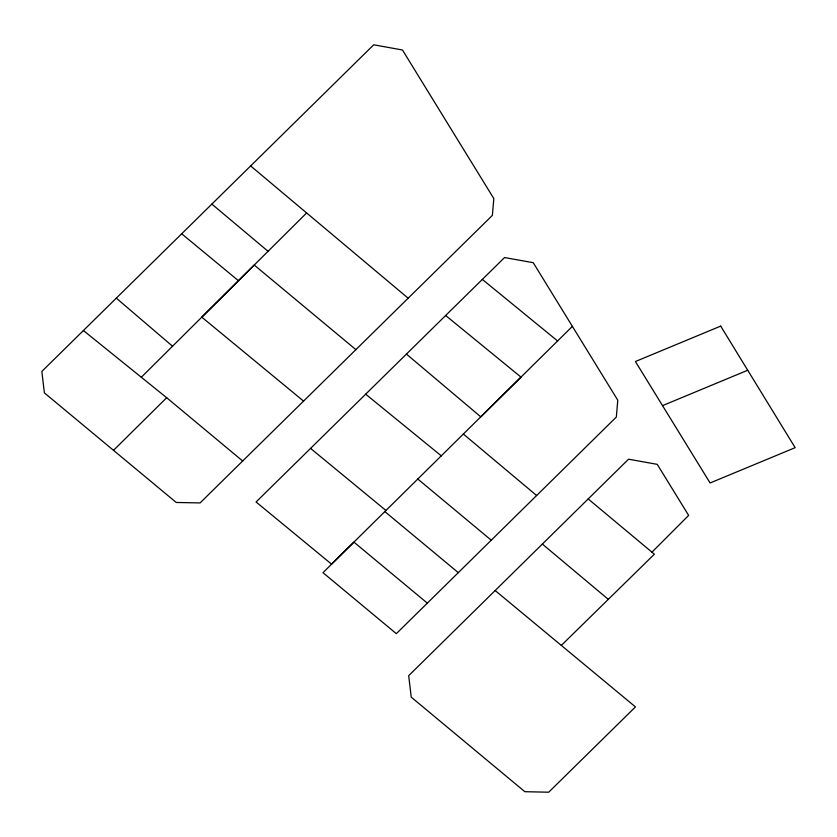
<?xml version="1.0" encoding="UTF-8"?>
<svg xmlns="http://www.w3.org/2000/svg" width="837" height="837" viewBox="0 0 837 837"><rect width="100%" height="100%" fill="white"/><g stroke="black" fill="none" stroke-linecap="round" stroke-linejoin="round"><path stroke-width="1.26" d="M651.95 552.179L688.642 515.404L657.244 464.347L628.556 459.189L408.686 675.679L411.229 697.137L524.851 791.697L548.706 792.21L635.461 706.909L495.169 590.535M141.317 377.257L306.645 212.954M113.518 450.327L166.678 397.721L242.667 461.009L492.365 215.381L493.82 198.578L402.451 49.99L373.72 44.79L41.85 371.429L44.392 392.888L176.241 502.472L200.085 502.922L242.667 461.009M572.382 326.367L331.578 564.169L256.08 501.991L504.565 257.545L533.242 262.703L617.769 400.191L616.356 417.014L396.33 633.661L322.988 572.686L353.915 542.104L427.32 603.132M561.313 645.432L654.377 554.199L588.191 498.946M662.538 405.631L747.713 370.247M83.397 330.521L166.678 397.721M482.321 279.401L557.599 340.952M445.65 315.507L521.001 377.11L480.794 416.847L406.426 354.082M365.696 394.196L441.298 455.851M310.548 448.381L385.951 510.486M303.59 401.111L201.811 317.171L254.218 265.026L355.882 349.636M181.681 233.774L238.44 280.709M384.842 511.585L458.289 572.644M417.809 479.026L491.246 540.189M250.661 165.946L408.163 298.213M211.855 204.102L268.07 251.299M463.363 434.058L536.611 495.504M542.345 544.06L608.29 599.344M116.322 298.15L172.537 346.225M720.688 326.106L635.409 361.521L710.1 482.98L795.15 447.669L720.688 326.106"/></g></svg>
